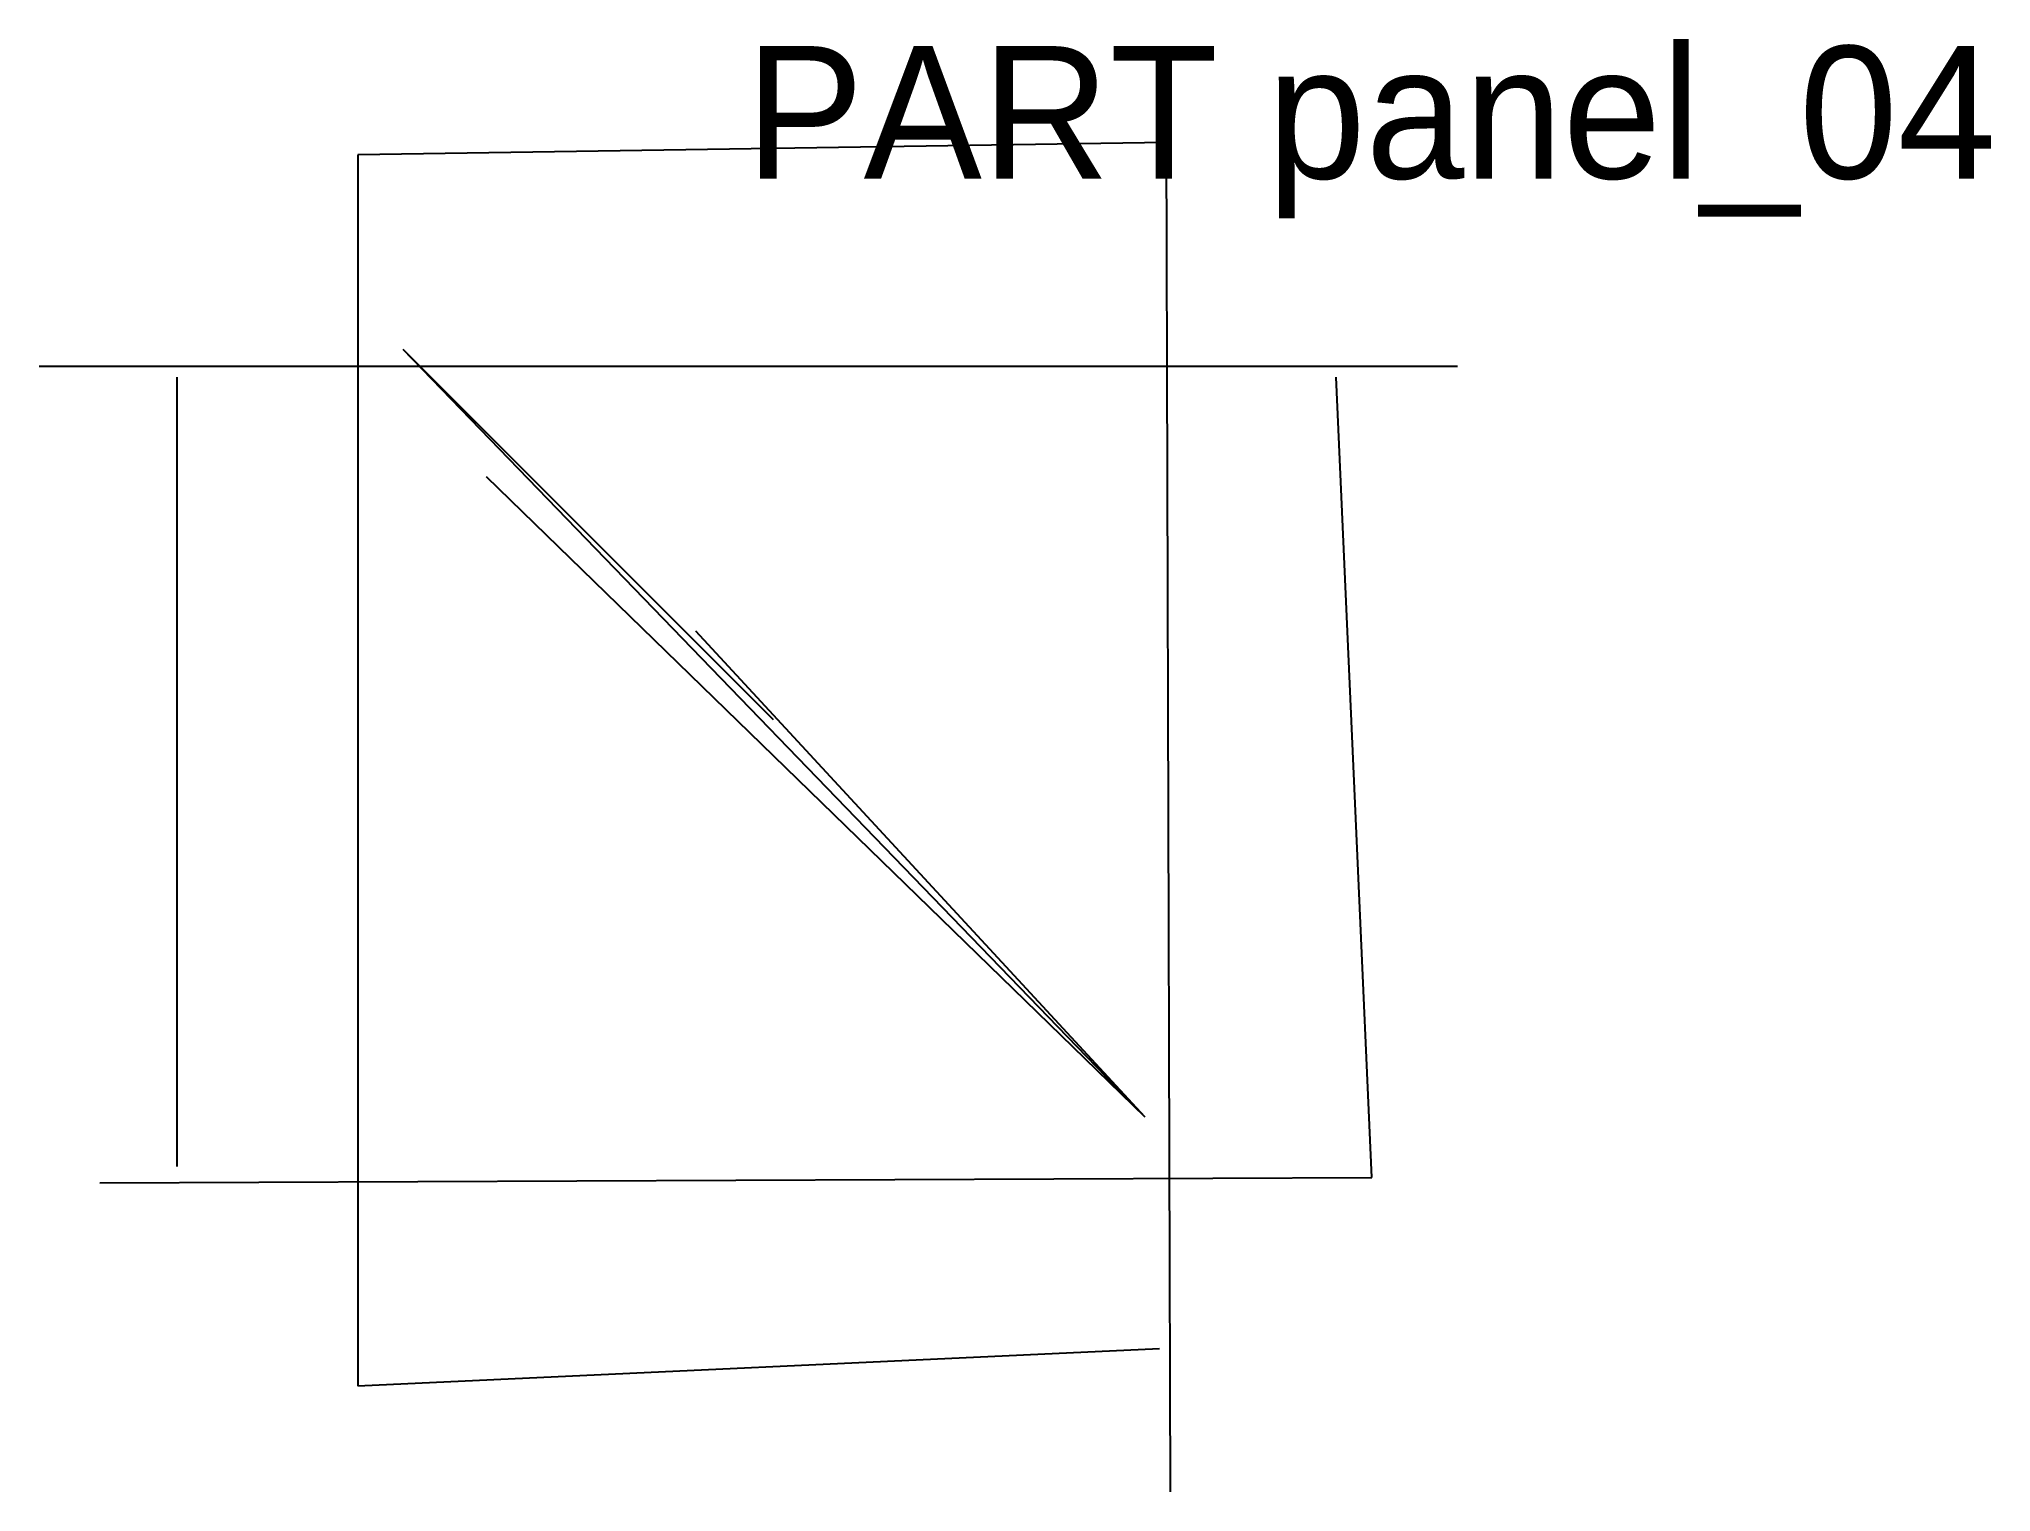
# Model space of a CAD drawing. Header units: millimetres. Extents: x 2 to 178, y 2 to 134.
import ezdxf

# ---------------------------------------------------------------- set-up
doc = ezdxf.new("R2010")
doc.units = ezdxf.units.MM
doc.layers.add('ANNOTATIONS', color=3, linetype='Continuous')
doc.layers.add('GEOMETRY', color=7, linetype='Continuous')

msp = doc.modelspace()

# ---------------------------------------------------------------- linework, layer by layer
at = {"layer": 'GEOMETRY'}
for p, q in [((103.64, 124.26), (30.38, 123.15)), ((104, 2), (103.64, 124.26)), ((30.38, 123.15), (30.38, 11.62)), ((101.67, 36), (34.5, 105.5)), ((34.5, 105.5), (68, 72)), ((1.5, 104), (130, 104)), ((14, 31.5), (14, 103)), ((122.25, 30.5), (119, 103)), ((42, 94), (101.67, 36)), ((101.67, 36), (61, 80)), ((7, 30), (122.25, 30.5)), ((30.38, 11.62), (103, 15))]:
    msp.add_line(p, q, dxfattribs=at)

# ---------------------------------------------------------------- texts
at = {"layer": 'ANNOTATIONS'}
msp.add_text('PART panel_04', height=12, dxfattribs=at).set_placement((65.5, 121))

doc.saveas('drawing.dxf')
